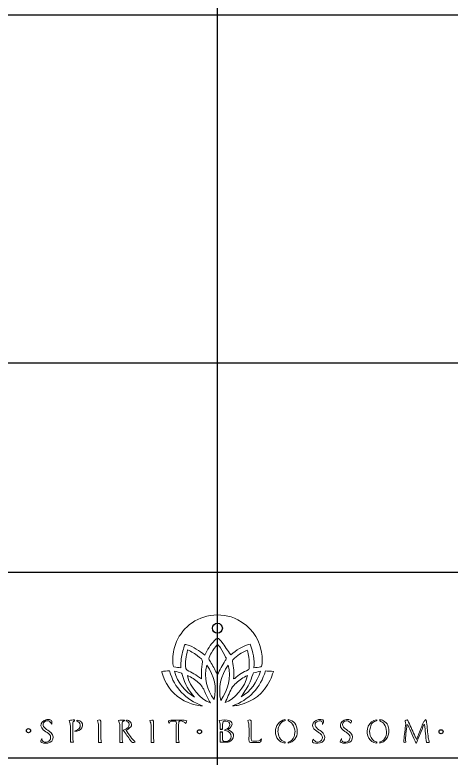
# Model space of a CAD drawing. Header units: millimetres. Extents: x -4 to 685, y -404 to 665.
# Drawn here: x 168.9 to 273.4, y -403.3 to -225.3 of the extents above; entities that cross this region are included whole.
import ezdxf

# ---------------------------------------------------------------- set-up
doc = ezdxf.new("R2010")
doc.units = ezdxf.units.MM
doc.layers.add('_U+56FE_U+5C42 1', color=7, linetype='Continuous')

# ---------------------------------------------------------------- blocks, each defined once
blk = doc.blocks.new('A$C24afffb1')
blk.add_circle((-0.1, 70.4), 11.5)
at = {"layer": '_U+56FE_U+5C42 1', "lineweight": 0}
for points, knots in [([(-29.3, 7.8), (-24.1, 21.1), (-15.7, 31.8), (-6.9, 42), (-0.6, 49.2), (0, 49.2), (6.5, 42.4), (7.9, 41), (9.4, 39.6), (10.5, 38), (17.2, 28.5), (23.7, 18.8), (30.6, 8.8), (43.5, 19.7), (57.9, 29.5), (75.6, 33.2), (82.7, 15.2), (86.4, -2.4), (84.1, -21.5), (89.4, -20.6), (94.9, -19.9), (100.2, -18.8), (101.2, -18.6), (102.3, -16.7), (102.5, -15.4), (104.5, -3.9), (103.8, 7.6), (101.3, 18.8), (94.2, 50.7), (75.9, 74.4), (47.2, 89.7), (27.1, 100.4), (5.5, 103.2), (-16.9, 99.6), (-37.3, 96.4), (-54.9, 87.6), (-70, 73.6), (-84.3, 60.4), (-94.2, 44.5), (-99.4, 25.8), (-103.4, 12), (-104.5, -2), (-102.3, -16.2), (-102.2, -17.1), (-101.2, -18.6), (-100.5, -18.8), (-95.1, -19.8), (-89.6, -20.6), (-84.9, -21.3), (-84.5, -13.8), (-84.7, -6.8), (-83.6, -0.1), (-81.9, 9.7), (-79.3, 19.3), (-77, 29), (-76.2, 32.7), (-74.2, 33.3), (-70.5, 32.1), (-55.2, 27.2), (-41.8, 18.9), (-29.3, 7.8)], [0, 0, 0, 0, 1, 1, 1, 2, 2, 2, 3, 3, 3, 4, 4, 4, 5, 5, 5, 6, 6, 6, 7, 7, 7, 8, 8, 8, 9, 9, 9, 10, 10, 10, 11, 11, 11, 12, 12, 12, 13, 13, 13, 14, 14, 14, 15, 15, 15, 16, 16, 16, 17, 17, 17, 18, 18, 18, 19, 19, 19, 20, 20, 20, 20]), ([(-29.3, 7.8), (-41.8, 18.9), (-55.2, 27.2), (-70.5, 32.1), (-74.2, 33.3), (-76.2, 32.7), (-77, 29), (-79.3, 19.3), (-81.9, 9.7), (-83.6, -0.1), (-84.7, -6.8), (-84.5, -13.8), (-84.9, -21.3), (-89.6, -20.6), (-95.1, -19.8), (-100.5, -18.8), (-101.2, -18.6), (-102.2, -17.1), (-102.3, -16.2), (-104.5, -2), (-103.4, 12), (-99.4, 25.8), (-94.2, 44.5), (-84.3, 60.4), (-70, 73.6), (-54.9, 87.6), (-37.3, 96.4), (-16.9, 99.6), (5.5, 103.2), (27.1, 100.4), (47.2, 89.7), (75.9, 74.4), (94.2, 50.7), (101.3, 18.8), (103.8, 7.6), (104.5, -3.9), (102.5, -15.4), (102.3, -16.7), (101.2, -18.6), (100.2, -18.8), (94.9, -19.9), (89.4, -20.6), (84.1, -21.5), (86.4, -2.4), (82.7, 15.2), (75.6, 33.2), (57.9, 29.5), (43.5, 19.7), (30.6, 8.8), (23.7, 18.8), (17.2, 28.5), (10.5, 38), (9.4, 39.6), (7.9, 41), (6.5, 42.4), (0, 49.2), (-0.6, 49.2), (-6.9, 42), (-15.7, 31.8), (-24.1, 21.1), (-29.3, 7.8)], [0, 0, 0, 0, 1, 1, 1, 2, 2, 2, 3, 3, 3, 4, 4, 4, 5, 5, 5, 6, 6, 6, 7, 7, 7, 8, 8, 8, 9, 9, 9, 10, 10, 10, 11, 11, 11, 12, 12, 12, 13, 13, 13, 14, 14, 14, 15, 15, 15, 16, 16, 16, 17, 17, 17, 18, 18, 18, 19, 19, 19, 20, 20, 20, 20]), ([(-36.9, -46.9), (-36.9, -43.1), (-37, -40.1), (-36.9, -37.1), (-36.6, -29.1), (-36.9, -20.9), (-35.7, -13), (-34.2, -3.1), (-33.8, -2.7), (-41.7, 3), (-42.6, 3.7), (-43.5, 4.5), (-44.3, 5.2), (-51.6, 11.5), (-59.8, 16.1), (-69, 20), (-72.5, 5.4), (-75.7, -8.5), (-72.9, -23), (-72.6, -24.3), (-71.3, -25.8), (-70.1, -26.5), (-65, -29.4), (-59.5, -31.9), (-54.5, -35), (-48.7, -38.5), (-43.2, -42.6), (-36.9, -46.9)], [0, 0, 0, 0, 1, 1, 1, 2, 2, 2, 3, 3, 3, 4, 4, 4, 5, 5, 5, 6, 6, 6, 7, 7, 7, 8, 8, 8, 9, 9, 9, 9]), ([(-36.9, -46.9), (-43.2, -42.6), (-48.7, -38.5), (-54.5, -35), (-59.5, -31.9), (-65, -29.4), (-70.1, -26.5), (-71.3, -25.8), (-72.6, -24.3), (-72.9, -23), (-75.7, -8.5), (-72.5, 5.4), (-69, 20), (-59.8, 16.1), (-51.6, 11.5), (-44.3, 5.2), (-43.5, 4.5), (-42.6, 3.7), (-41.7, 3), (-33.8, -2.7), (-34.2, -3.1), (-35.7, -13), (-36.9, -20.9), (-36.6, -29.1), (-36.9, -37.1), (-37, -40.1), (-36.9, -43.1), (-36.9, -46.9)], [0, 0, 0, 0, 1, 1, 1, 2, 2, 2, 3, 3, 3, 4, 4, 4, 5, 5, 5, 6, 6, 6, 7, 7, 7, 8, 8, 8, 9, 9, 9, 9]), ([(-0.1, -36.6), (5.6, -26.5), (11.4, -15.3), (18.1, -4.6), (20.1, -1.5), (20.6, 0.7), (18.9, 3.7), (14.9, 10.9), (11, 18.1), (6.7, 25.2), (5, 28), (2.4, 30.3), (-0.2, 33.5), (-5.1, 26.5), (-9.9, 20.3), (-13.8, 13.7), (-16.5, 9.2), (-19.3, 4.2), (-19.9, -0.8), (-20.2, -3.6), (-16, -6.9), (-14.2, -10.2), (-9.2, -19.3), (-4.4, -28.6), (-0.1, -36.6)], [0, 0, 0, 0, 1, 1, 1, 2, 2, 2, 3, 3, 3, 4, 4, 4, 5, 5, 5, 6, 6, 6, 7, 7, 7, 8, 8, 8, 8]), ([(-0.1, -36.6), (-4.4, -28.6), (-9.2, -19.3), (-14.2, -10.2), (-16, -6.9), (-20.2, -3.6), (-19.9, -0.8), (-19.3, 4.2), (-16.5, 9.2), (-13.8, 13.7), (-9.9, 20.3), (-5.1, 26.5), (-0.2, 33.5), (2.4, 30.3), (5, 28), (6.7, 25.2), (11, 18.1), (14.9, 10.9), (18.9, 3.7), (20.6, 0.7), (20.1, -1.5), (18.1, -4.6), (11.4, -15.3), (5.6, -26.5), (-0.1, -36.6)], [0, 0, 0, 0, 1, 1, 1, 2, 2, 2, 3, 3, 3, 4, 4, 4, 5, 5, 5, 6, 6, 6, 7, 7, 7, 8, 8, 8, 8]), ([(37.4, -46.5), (38.3, -46.2), (39.2, -46.1), (39.8, -45.6), (49, -37.1), (59.6, -31), (71.1, -26.2), (72.1, -25.8), (73, -23.9), (73, -22.7), (73.1, -14), (73.3, -5.3), (72.6, 3.4), (72.2, 8.8), (70.3, 14), (68.9, 19.7), (55.6, 14.5), (45, 6.8), (35.7, -2.7), (34.9, -3.6), (34.3, -5.4), (34.6, -6.6), (37.5, -19.7), (38.9, -32.9), (37.4, -46.5)], [0, 0, 0, 0, 1, 1, 1, 2, 2, 2, 3, 3, 3, 4, 4, 4, 5, 5, 5, 6, 6, 6, 7, 7, 7, 8, 8, 8, 8]), ([(37.4, -46.5), (38.9, -32.9), (37.5, -19.7), (34.6, -6.6), (34.3, -5.4), (34.9, -3.6), (35.7, -2.7), (45, 6.8), (55.6, 14.5), (68.9, 19.7), (70.3, 14), (72.2, 8.8), (72.6, 3.4), (73.3, -5.3), (73.1, -14), (73, -22.7), (73, -23.9), (72.1, -25.8), (71.1, -26.2), (59.6, -31), (49, -37.1), (39.8, -45.6), (39.2, -46.1), (38.3, -46.2), (37.4, -46.5)], [0, 0, 0, 0, 1, 1, 1, 2, 2, 2, 3, 3, 3, 4, 4, 4, 5, 5, 5, 6, 6, 6, 7, 7, 7, 8, 8, 8, 8]), ([(-24.7, -15.1), (-31.4, -45.3), (-24.8, -71.2), (-7.7, -94.8), (-0.9, -66.1), (-7.5, -40.2), (-24.7, -15.1)], [0, 0, 0, 0, 1, 1, 1, 2, 2, 2, 2]), ([(-24.7, -15.1), (-7.5, -40.2), (-0.9, -66.1), (-7.7, -94.8), (-24.8, -71.2), (-31.4, -45.3), (-24.7, -15.1)], [0, 0, 0, 0, 1, 1, 1, 2, 2, 2, 2]), ([(7.6, -96.9), (24.9, -71.4), (31.6, -45.3), (25, -14.9), (7.3, -40.1), (1.2, -66.5), (7.6, -96.9)], [0, 0, 0, 0, 1, 1, 1, 2, 2, 2, 2]), ([(7.6, -96.9), (1.2, -66.5), (7.3, -40.1), (25, -14.9), (31.6, -45.3), (24.9, -71.4), (7.6, -96.9)], [0, 0, 0, 0, 1, 1, 1, 2, 2, 2, 2]), ([(-128.8, -29.4), (-122.9, -29), (-117, -28.6), (-110.8, -28.3), (-99.2, -68.3), (-73.4, -94.6), (-34.9, -109), (-46.3, -108.7), (-57.2, -106.2), (-67.5, -101.7), (-92.5, -91), (-111.1, -73.6), (-122.3, -48.8), (-124.9, -43.2), (-126.7, -37.2), (-128.8, -31.4), (-128.8, -30.7), (-128.8, -30), (-128.8, -29.4)], [0, 0, 0, 0, 1, 1, 1, 2, 2, 2, 3, 3, 3, 4, 4, 4, 5, 5, 5, 6, 6, 6, 6]), ([(-52.7, -89.4), (-65.6, -74.5), (-76.1, -58.4), (-80.5, -38.8), (-80.9, -36.8), (-81.7, -33.9), (-83.1, -33.4), (-88.1, -31.5), (-93.3, -30.5), (-99.5, -28.9), (-91.3, -55.9), (-76, -75.8), (-52.7, -89.4)], [0, 0, 0, 0, 1, 1, 1, 2, 2, 2, 3, 3, 3, 4, 4, 4, 4]), ([(-52.7, -89.4), (-76, -75.8), (-91.3, -55.9), (-99.5, -28.9), (-93.3, -30.5), (-88.1, -31.5), (-83.1, -33.4), (-81.7, -33.9), (-80.9, -36.8), (-80.5, -38.8), (-76.1, -58.4), (-65.6, -74.5), (-52.7, -89.4)], [0, 0, 0, 0, 1, 1, 1, 2, 2, 2, 3, 3, 3, 4, 4, 4, 4]), ([(129.2, -30.4), (126.8, -36.8), (125, -43.5), (122, -49.7), (107.2, -80.6), (82.7, -99.7), (49.3, -107.3), (44.7, -108.4), (40, -108.8), (35, -108.9), (53.5, -102.6), (69.3, -92.2), (82.8, -78.2), (96.3, -64.2), (105.3, -47.8), (110.7, -28.4), (116.7, -28.7), (123, -29), (129.2, -29.4), (129.2, -29.7), (129.2, -30), (129.2, -30.4)], [0, 0, 0, 0, 1, 1, 1, 2, 2, 2, 3, 3, 3, 4, 4, 4, 5, 5, 5, 6, 6, 6, 7, 7, 7, 7]), ([(99.6, -28.8), (93.3, -30.5), (88.4, -31.6), (83.6, -33.1), (82.6, -33.4), (81.9, -35.3), (81.4, -36.5), (78.7, -43.9), (77, -51.8), (73.3, -58.6), (67.6, -69.2), (60.7, -79), (54.8, -88.4), (76.6, -75.3), (91.3, -55.5), (99.6, -28.8)], [0, 0, 0, 0, 1, 1, 1, 2, 2, 2, 3, 3, 3, 4, 4, 4, 5, 5, 5, 5]), ([(99.6, -28.8), (91.3, -55.5), (76.6, -75.3), (54.8, -88.4), (60.7, -79), (67.6, -69.2), (73.3, -58.6), (77, -51.8), (78.7, -43.9), (81.4, -36.5), (81.9, -35.3), (82.6, -33.4), (83.6, -33.1), (88.4, -31.6), (93.3, -30.5), (99.6, -28.8)], [0, 0, 0, 0, 1, 1, 1, 2, 2, 2, 3, 3, 3, 4, 4, 4, 5, 5, 5, 5]), ([(-16.4, -102.4), (-20.6, -94.3), (-26, -86.1), (-29.1, -77.1), (-32.3, -68.2), (-37.3, -61.3), (-44.2, -55.4), (-51.7, -48.8), (-59.8, -43), (-69.5, -39), (-63.9, -65.6), (-39.1, -94.1), (-16.4, -102.4)], [0, 0, 0, 0, 1, 1, 1, 2, 2, 2, 3, 3, 3, 4, 4, 4, 4]), ([(-16.4, -102.4), (-39.1, -94.1), (-63.9, -65.6), (-69.5, -39), (-59.8, -43), (-51.7, -48.8), (-44.2, -55.4), (-37.3, -61.3), (-32.3, -68.2), (-29.1, -77.1), (-26, -86.1), (-20.6, -94.3), (-16.4, -102.4)], [0, 0, 0, 0, 1, 1, 1, 2, 2, 2, 3, 3, 3, 4, 4, 4, 4]), ([(17.8, -101.7), (38.3, -94.7), (64.6, -65.3), (69.3, -39), (59.5, -43.3), (50.9, -49.1), (43.4, -56.3), (39.5, -60.1), (35.2, -64), (32.8, -68.7), (27.2, -79.6), (22.6, -91.1), (17.8, -101.7)], [0, 0, 0, 0, 1, 1, 1, 2, 2, 2, 3, 3, 3, 4, 4, 4, 4]), ([(17.8, -101.7), (22.6, -91.1), (27.2, -79.6), (32.8, -68.7), (35.2, -64), (39.5, -60.1), (43.4, -56.3), (50.9, -49.1), (59.5, -43.3), (69.3, -39), (64.6, -65.3), (38.3, -94.7), (17.8, -101.7)], [0, 0, 0, 0, 1, 1, 1, 2, 2, 2, 3, 3, 3, 4, 4, 4, 4])]:
    blk.add_open_spline(points, degree=3, knots=knots, dxfattribs=at)
blk = doc.blocks.new('A$Caffaf2af')
for p, q in [((96.4, 45.3), (96.4, 47.5)), ((101.6, 44.9), (101.6, 47.1)), ((196.5, 45.3), (196.5, 47.1)), ((200.7, 44.7), (200.7, 46.9)), ((518.5, 48), (518.5, 45.7)), ((525.1, 48.1), (525.1, 45.5)), ((702.2, 47.9), (702.2, 45.6)), ((708.8, 48.1), (708.8, 45.4)), ((389, 28.6), (393.6, 28.6)), ((389, 23.4), (393.6, 23.4)), ((518.5, 3.3), (518.5, 1)), ((525.1, 3.1), (525.1, 1)), ((702.2, 3.4), (702.2, 0.8)), ((708.8, 3.2), (708.8, 0.9))]:
    blk.add_line(p, q)
for centre in [(4.1, 25.8), (347.3, 23.7), (832, 23.7)]:
    blk.add_circle(centre, 4.11)
at = {"layer": '_U+56FE_U+5C42 1', "lineweight": 0}
for points, knots in [([(50.9, 39.2), (50.7, 41.8), (51.5, 45.3), (50.2, 46.5), (46, 50.3), (35.8, 48), (31.6, 43.1), (27.5, 38.3), (28.3, 32.3), (33.9, 27.5), (37.1, 24.8), (40.7, 22.7), (44, 20.3), (47.9, 17.4), (49.5, 13.8), (48, 9), (46.6, 4.9), (43.4, 3.1), (39.3, 3), (34.9, 2.8), (31.1, 3.7), (31.1, 9.9), (27.4, 3.3), (28, 2), (34.3, 1), (35.3, 0.9), (36.3, 0.8), (37.3, 0.8), (46, 0.5), (50.8, 3), (52.7, 8.8), (54.7, 15.1), (52.4, 20), (45.4, 25), (42.1, 27.2), (38.9, 29.6), (36, 32.3), (33.4, 34.7), (32.4, 37.9), (34.5, 41.3), (36.8, 45.1), (40.6, 46.7), (44.7, 45.5), (46.8, 44.8), (48.3, 42), (50.9, 39.2)], [0, 0, 0, 0, 1, 1, 1, 2, 2, 2, 3, 3, 3, 4, 4, 4, 5, 5, 5, 6, 6, 6, 7, 7, 7, 8, 8, 8, 9, 9, 9, 10, 10, 10, 11, 11, 11, 12, 12, 12, 13, 13, 13, 14, 14, 14, 15, 15, 15, 15]), ([(50.9, 39.2), (48.3, 42), (46.8, 44.8), (44.7, 45.5), (40.6, 46.7), (36.8, 45.1), (34.5, 41.3), (32.4, 37.9), (33.4, 34.7), (36, 32.3), (38.9, 29.6), (42.1, 27.2), (45.4, 25), (52.4, 20), (54.7, 15.1), (52.7, 8.8), (50.8, 3), (46, 0.5), (37.3, 0.8), (36.3, 0.8), (35.3, 0.9), (34.3, 1), (28, 2), (27.4, 3.3), (31.1, 9.9), (31.1, 3.7), (34.9, 2.8), (39.3, 3), (43.4, 3.1), (46.6, 4.9), (48, 9), (49.5, 13.8), (47.9, 17.4), (44, 20.3), (40.7, 22.7), (37.1, 24.8), (33.9, 27.5), (28.3, 32.3), (27.5, 38.3), (31.6, 43.1), (35.8, 48), (46, 50.3), (50.2, 46.5), (51.5, 45.3), (50.7, 41.8), (50.9, 39.2)], [0, 0, 0, 0, 1, 1, 1, 2, 2, 2, 3, 3, 3, 4, 4, 4, 5, 5, 5, 6, 6, 6, 7, 7, 7, 8, 8, 8, 9, 9, 9, 10, 10, 10, 11, 11, 11, 12, 12, 12, 13, 13, 13, 14, 14, 14, 15, 15, 15, 15]), ([(96.4, 45.3), (95.9, 45.2), (95.4, 45), (94.9, 44.8), (93.9, 44.3), (93, 42.5), (93, 41.3), (92.8, 30.1), (92.8, 18.9), (93, 7.7), (93, 6.1), (94, 4.4), (94.6, 2.5), (92.7, 2.5), (90.8, 2.5), (88.2, 2.5), (88.2, 11.5), (88.2, 20.4), (88.2, 29.4), (88.2, 32.2), (88.5, 35.1), (88.1, 37.8), (87.7, 40.5), (86.6, 43), (85.6, 46.2), (89, 46.8), (92.7, 47.5), (96.4, 47.5)], [1.90625, 1.90625, 1.90625, 1.90625, 2, 2, 2, 3, 3, 3, 4, 4, 4, 5, 5, 5, 6, 6, 6, 7, 7, 7, 8, 8, 8, 9, 9, 9, 9.517276, 9.517276, 9.517276, 9.517276]), ([(96.4, 47.5), (92.7, 47.5), (89, 46.8), (85.6, 46.2), (86.6, 43), (87.7, 40.5), (88.1, 37.8), (88.5, 35.1), (88.2, 32.2), (88.2, 29.4), (88.2, 20.4), (88.2, 11.5), (88.2, 2.5), (90.8, 2.5), (92.7, 2.5), (94.6, 2.5), (94, 4.4), (93, 6.1), (93, 7.7), (92.8, 18.9), (92.8, 30.1), (93, 41.3), (93, 42.5), (93.9, 44.3), (94.9, 44.8), (95.4, 45), (95.9, 45.2), (96.4, 45.3)], [2.482724, 2.482724, 2.482724, 2.482724, 3, 3, 3, 4, 4, 4, 5, 5, 5, 6, 6, 6, 7, 7, 7, 8, 8, 8, 9, 9, 9, 10, 10, 10, 10.09375, 10.09375, 10.09375, 10.09375]), ([(96.6, 25.1), (102.3, 23.8), (108.6, 26.8), (111.3, 31.6), (114.2, 36.8), (112.4, 43), (107, 45.4), (105.2, 46.2), (103.4, 46.7), (101.6, 47.1)], [0, 0, 0, 0, 1, 1, 1, 2, 2, 2, 2.246992, 2.246992, 2.246992, 2.246992]), ([(101.6, 47.1), (103.4, 46.7), (105.2, 46.2), (107, 45.4), (112.4, 43), (114.2, 36.8), (111.3, 31.6), (108.6, 26.8), (102.3, 23.8), (96.6, 25.1)], [9.753008, 9.753008, 9.753008, 9.753008, 10, 10, 10, 11, 11, 11, 12, 12, 12, 12]), ([(96.6, 25.1), (106, 28.9), (108.3, 31.6), (107.7, 37.5), (107.3, 40.9), (104.7, 43.7), (101.6, 44.9)], [0, 0, 0, 0, 1, 1, 1, 1.59375, 1.59375, 1.59375, 1.59375]), ([(101.6, 44.9), (104.7, 43.7), (107.3, 40.9), (107.7, 37.5), (108.3, 31.6), (106, 28.9), (96.6, 25.1)], [10.40625, 10.40625, 10.40625, 10.40625, 11, 11, 11, 12, 12, 12, 12]), ([(142.7, 46.1), (143.4, 42.7), (144.6, 39.6), (144.7, 36.5), (145, 27.5), (144.8, 18.5), (144.8, 9.4), (144.8, 7.1), (144.8, 4.7), (144.8, 2), (147.4, 2.2), (149, 2.3), (150.3, 2.4), (149.9, 5.5), (149.4, 8.1), (149.4, 10.7), (149.3, 20.8), (149.4, 31), (149.4, 41.2), (149.4, 47.8), (148.1, 48.6), (142.7, 46.1)], [0, 0, 0, 0, 1, 1, 1, 2, 2, 2, 3, 3, 3, 4, 4, 4, 5, 5, 5, 6, 6, 6, 7, 7, 7, 7]), ([(142.7, 46.1), (148.1, 48.6), (149.4, 47.8), (149.4, 41.2), (149.4, 31), (149.3, 20.8), (149.4, 10.7), (149.4, 8.1), (149.9, 5.5), (150.3, 2.4), (149, 2.3), (147.4, 2.2), (144.8, 2), (144.8, 4.7), (144.8, 7.1), (144.8, 9.4), (144.8, 18.5), (145, 27.5), (144.7, 36.5), (144.6, 39.6), (143.4, 42.7), (142.7, 46.1)], [0, 0, 0, 0, 1, 1, 1, 2, 2, 2, 3, 3, 3, 4, 4, 4, 5, 5, 5, 6, 6, 6, 7, 7, 7, 7]), ([(196.5, 47.1), (192.5, 47.1), (188.5, 46.7), (184.8, 46.6), (185.8, 43.2), (186.9, 40.9), (187.2, 38.6), (187.6, 35.6), (187.3, 32.6), (187.3, 29.7), (187.3, 20.6), (187.3, 11.4), (187.3, 2), (189.7, 2.2), (191.5, 2.3), (193.4, 2.3), (192.9, 4.2), (192, 5.7), (192, 7.2), (191.9, 18.7), (191.9, 30.3), (192, 41.8), (192, 42.9), (193.2, 44.5), (194.3, 44.9), (195, 45.2), (195.7, 45.3), (196.5, 45.3)], [5.334956, 5.334956, 5.334956, 5.334956, 6, 6, 6, 7, 7, 7, 8, 8, 8, 9, 9, 9, 10, 10, 10, 11, 11, 11, 12, 12, 12, 13, 13, 13, 13.1875, 13.1875, 13.1875, 13.1875]), ([(196.5, 45.3), (195.7, 45.3), (195, 45.2), (194.3, 44.9), (193.2, 44.5), (192, 42.9), (192, 41.8), (191.9, 30.3), (191.9, 18.7), (192, 7.2), (192, 5.7), (192.9, 4.2), (193.4, 2.3), (191.5, 2.3), (189.7, 2.2), (187.3, 2), (187.3, 11.4), (187.3, 20.6), (187.3, 29.7), (187.3, 32.6), (187.6, 35.6), (187.2, 38.6), (186.9, 40.9), (185.8, 43.2), (184.8, 46.6), (188.5, 46.7), (192.5, 47.1), (196.5, 47.1)], [4.8125, 4.8125, 4.8125, 4.8125, 5, 5, 5, 6, 6, 6, 7, 7, 7, 8, 8, 8, 9, 9, 9, 10, 10, 10, 11, 11, 11, 12, 12, 12, 12.665044, 12.665044, 12.665044, 12.665044]), ([(218.4, 2.5), (215.1, 6.3), (211.8, 9.9), (208.8, 13.9), (205.7, 17.9), (203, 22.2), (200.1, 26.4), (202.9, 28.3), (205.1, 29.7), (207.1, 31.3), (210.2, 33.8), (212.1, 37.5), (210.3, 40.9), (208.8, 43.5), (205.5, 46.4), (202.7, 46.8), (202, 46.8), (201.4, 46.9), (200.7, 46.9)], [0, 0, 0, 0, 1, 1, 1, 2, 2, 2, 3, 3, 3, 4, 4, 4, 5, 5, 5, 5.106121, 5.106121, 5.106121, 5.106121]), ([(200.7, 46.9), (201.4, 46.9), (202, 46.8), (202.7, 46.8), (205.5, 46.4), (208.8, 43.5), (210.3, 40.9), (212.1, 37.5), (210.2, 33.8), (207.1, 31.3), (205.1, 29.7), (202.9, 28.3), (200.1, 26.4), (203, 22.2), (205.7, 17.9), (208.8, 13.9), (211.8, 9.9), (215.1, 6.3), (218.4, 2.5)], [12.893879, 12.893879, 12.893879, 12.893879, 13, 13, 13, 14, 14, 14, 15, 15, 15, 16, 16, 16, 17, 17, 17, 18, 18, 18, 18]), ([(247.9, 46.1), (248.8, 43.1), (249.9, 40.5), (250.3, 37.9), (250.6, 35), (250.3, 32), (250.3, 29.1), (250.3, 20.1), (250.3, 11.2), (250.3, 2), (252.8, 2.2), (254.6, 2.2), (255.9, 2.3), (255.5, 5.8), (255, 9), (255, 12.1), (254.8, 21.8), (254.9, 31.5), (254.9, 41.1), (254.9, 47.9), (254.1, 48.4), (247.9, 46.1)], [0, 0, 0, 0, 1, 1, 1, 2, 2, 2, 3, 3, 3, 4, 4, 4, 5, 5, 5, 6, 6, 6, 7, 7, 7, 7]), ([(247.9, 46.1), (254.1, 48.4), (254.9, 47.9), (254.9, 41.1), (254.9, 31.5), (254.8, 21.8), (255, 12.1), (255, 9), (255.5, 5.8), (255.9, 2.3), (254.6, 2.2), (252.8, 2.2), (250.3, 2), (250.3, 11.2), (250.3, 20.1), (250.3, 29.1), (250.3, 32), (250.6, 35), (250.3, 37.9), (249.9, 40.5), (248.8, 43.1), (247.9, 46.1)], [0, 0, 0, 0, 1, 1, 1, 2, 2, 2, 3, 3, 3, 4, 4, 4, 5, 5, 5, 6, 6, 6, 7, 7, 7, 7]), ([(306.7, 2.3), (306.2, 4.5), (305.4, 6.2), (305.4, 7.9), (305.3, 19.1), (305.3, 30.3), (305.5, 41.5), (305.5, 42.6), (306.4, 44.4), (307.4, 44.9), (310.6, 46.4), (317.8, 43.7), (320, 40), (320.6, 42.1), (321.1, 43.7), (321.7, 45.9), (319.6, 46.3), (317.9, 47), (316.2, 47), (307.4, 47.1), (298.6, 47.2), (289.8, 47), (288.1, 47), (285.5, 46.4), (285.1, 45.4), (284.6, 44), (285.8, 42), (286.3, 40.3), (287.4, 47.4), (293, 44.1), (296.3, 45), (299.1, 45.9), (300.9, 44.4), (300.8, 41.1), (300.6, 36.5), (300.7, 31.9), (300.6, 27.3), (300.6, 18.9), (300.6, 10.6), (300.6, 2.3), (303, 2.3), (304.6, 2.3), (306.7, 2.3)], [0, 0, 0, 0, 1, 1, 1, 2, 2, 2, 3, 3, 3, 4, 4, 4, 5, 5, 5, 6, 6, 6, 7, 7, 7, 8, 8, 8, 9, 9, 9, 10, 10, 10, 11, 11, 11, 12, 12, 12, 13, 13, 13, 14, 14, 14, 14]), ([(306.7, 2.3), (304.6, 2.3), (303, 2.3), (300.6, 2.3), (300.6, 10.6), (300.6, 18.9), (300.6, 27.3), (300.7, 31.9), (300.6, 36.5), (300.8, 41.1), (300.9, 44.4), (299.1, 45.9), (296.3, 45), (293, 44.1), (287.4, 47.4), (286.3, 40.3), (285.8, 42), (284.6, 44), (285.1, 45.4), (285.5, 46.4), (288.1, 47), (289.8, 47), (298.6, 47.2), (307.4, 47.1), (316.2, 47), (317.9, 47), (319.6, 46.3), (321.7, 45.9), (321.1, 43.7), (320.6, 42.1), (320, 40), (317.8, 43.7), (310.6, 46.4), (307.4, 44.9), (306.4, 44.4), (305.5, 42.6), (305.5, 41.5), (305.3, 30.3), (305.3, 19.1), (305.4, 7.9), (305.4, 6.2), (306.2, 4.5), (306.7, 2.3)], [0, 0, 0, 0, 1, 1, 1, 2, 2, 2, 3, 3, 3, 4, 4, 4, 5, 5, 5, 6, 6, 6, 7, 7, 7, 8, 8, 8, 9, 9, 9, 10, 10, 10, 11, 11, 11, 12, 12, 12, 13, 13, 13, 14, 14, 14, 14]), ([(389, 2.5), (394.3, 2.5), (398.8, 2.5), (403.2, 2.6), (404.4, 2.6), (405.5, 3.1), (406.6, 3.5), (412, 5.4), (415.5, 10), (415.6, 15.2), (415.7, 20.5), (413.3, 23.5), (407.2, 26), (406.2, 26.4), (405.4, 27.1), (404.2, 27.8), (405.9, 29.2), (407.3, 30), (408.4, 31.2), (409.6, 32.5), (410.8, 34), (411.6, 35.6), (413.6, 39.7), (412.4, 43.8), (408.4, 45.6), (400.9, 48.8), (393.3, 47.3), (386.8, 46.2), (387.7, 42.8), (388.8, 40.1), (388.9, 37.5), (388.9, 34.5), (389, 31.5), (389, 28.6)], [0, 0, 0, 0, 1, 1, 1, 2, 2, 2, 3, 3, 3, 4, 4, 4, 5, 5, 5, 6, 6, 6, 7, 7, 7, 8, 8, 8, 9, 9, 9, 10, 10, 10, 10.25671, 10.25671, 10.25671, 10.25671]), ([(389, 28.6), (389, 31.5), (388.9, 34.5), (388.9, 37.5), (388.8, 40.1), (387.7, 42.8), (386.8, 46.2), (393.3, 47.3), (400.9, 48.8), (408.4, 45.6), (412.4, 43.8), (413.6, 39.7), (411.6, 35.6), (410.8, 34), (409.6, 32.5), (408.4, 31.2), (407.3, 30), (405.9, 29.2), (404.2, 27.8), (405.4, 27.1), (406.2, 26.4), (407.2, 26), (413.3, 23.5), (415.7, 20.5), (415.6, 15.2), (415.5, 10), (412, 5.4), (406.6, 3.5), (405.5, 3.1), (404.4, 2.6), (403.2, 2.6), (398.8, 2.5), (394.3, 2.5), (389, 2.5)], [0.74329, 0.74329, 0.74329, 0.74329, 1, 1, 1, 2, 2, 2, 3, 3, 3, 4, 4, 4, 5, 5, 5, 6, 6, 6, 7, 7, 7, 8, 8, 8, 9, 9, 9, 10, 10, 10, 11, 11, 11, 11]), ([(396.9, 26.7), (399.6, 28), (401.1, 28.5), (402.5, 29.3), (406.6, 31.6), (408.9, 36.9), (407.4, 40.6), (406.2, 43.9), (401.3, 46.1), (396.9, 44.9), (395.6, 44.5), (393.8, 42.7), (393.8, 41.5), (393.7, 37.2), (393.6, 32.9), (393.6, 28.6)], [0, 0, 0, 0, 1, 1, 1, 2, 2, 2, 3, 3, 3, 4, 4, 4, 4.388659, 4.388659, 4.388659, 4.388659]), ([(444.3, 46.1), (445.2, 42.8), (446.4, 40.2), (446.4, 37.5), (446.7, 27.5), (446.7, 17.5), (446.5, 7.4), (446.4, 3.3), (447.9, 1.8), (452, 2.1), (456, 2.3), (460, 2.1), (464, 2.1), (469.9, 2.1), (470.9, 3.1), (471.7, 9.3), (466.7, 5.2), (466.7, 5.3), (456.7, 4.5), (452.6, 4.1), (451, 5.3), (451, 9.6), (451.3, 20.2), (451.1, 30.9), (451.1, 41.6), (451.1, 47.9), (449.8, 48.5), (444.3, 46.1)], [0, 0, 0, 0, 1, 1, 1, 2, 2, 2, 3, 3, 3, 4, 4, 4, 5, 5, 5, 6, 6, 6, 7, 7, 7, 8, 8, 8, 9, 9, 9, 9]), ([(444.3, 46.1), (449.8, 48.5), (451.1, 47.9), (451.1, 41.6), (451.1, 30.9), (451.3, 20.2), (451, 9.6), (451, 5.3), (452.6, 4.1), (456.7, 4.5), (466.7, 5.3), (466.7, 5.2), (471.7, 9.3), (470.9, 3.1), (469.9, 2.1), (464, 2.1), (460, 2.1), (456, 2.3), (452, 2.1), (447.9, 1.8), (446.4, 3.3), (446.5, 7.4), (446.7, 17.5), (446.7, 27.5), (446.4, 37.5), (446.4, 40.2), (445.2, 42.8), (444.3, 46.1)], [0, 0, 0, 0, 1, 1, 1, 2, 2, 2, 3, 3, 3, 4, 4, 4, 5, 5, 5, 6, 6, 6, 7, 7, 7, 8, 8, 8, 9, 9, 9, 9]), ([(518.5, 48), (507.8, 46.1), (499.5, 35.9), (499.6, 24.1), (499.8, 11.1), (507.1, 2.4), (518.5, 1)], [1.086939, 1.086939, 1.086939, 1.086939, 2, 2, 2, 2.901991, 2.901991, 2.901991, 2.901991]), ([(518.5, 1), (507.1, 2.4), (499.8, 11.1), (499.6, 24.1), (499.5, 35.9), (507.8, 46.1), (518.5, 48)], [1.098009, 1.098009, 1.098009, 1.098009, 2, 2, 2, 2.913061, 2.913061, 2.913061, 2.913061]), ([(518.5, 45.7), (514, 44.9), (509.8, 42), (507.5, 37.1), (503.5, 28.7), (503.7, 20.2), (507.7, 11.9), (509.9, 7.4), (513.9, 4.4), (518.5, 3.3)], [2.554472, 2.554472, 2.554472, 2.554472, 3, 3, 3, 4, 4, 4, 4.729709, 4.729709, 4.729709, 4.729709]), ([(538.7, 23.2), (539, 23.3), (539.2, 23.4), (539.5, 23.6), (537.7, 28.8), (536.8, 34.5), (533.8, 39), (531.6, 42.5), (528.4, 44.6), (525.1, 45.5)], [0, 0, 0, 0, 1, 1, 1, 2, 2, 2, 2.338737, 2.338737, 2.338737, 2.338737]), ([(575.3, 8.5), (572.4, 3.3), (573, 1.8), (579.9, 1), (581.4, 0.8), (582.9, 0.8), (584.4, 0.8), (591.5, 0.8), (596.2, 3.6), (597.9, 8.7), (599.7, 14.6), (597.6, 20), (591.8, 24.1), (588.3, 26.6), (584.5, 28.8), (581.7, 32), (580, 34), (578.5, 38.2), (579.5, 40.2), (580.8, 42.7), (584.4, 44.8), (587.4, 45.6), (592.4, 47.1), (594, 43.4), (594.2, 38.4), (598.1, 45.7), (597.3, 47.3), (590.4, 48.2), (584.2, 48.9), (577.5, 45.7), (575.3, 40.7), (572.9, 35.6), (574.5, 30.9), (580.4, 26.2), (582.2, 24.8), (584.3, 23.8), (586.2, 22.4), (588.1, 20.9), (590.3, 19.5), (591.8, 17.6), (594.4, 14.2), (594.2, 10.4), (592.1, 6.9), (589.7, 3.1), (585.6, 2.1), (581.6, 3.4), (579.2, 4.1), (577.5, 6.7), (575.3, 8.5)], [0, 0, 0, 0, 1, 1, 1, 2, 2, 2, 3, 3, 3, 4, 4, 4, 5, 5, 5, 6, 6, 6, 7, 7, 7, 8, 8, 8, 9, 9, 9, 10, 10, 10, 11, 11, 11, 12, 12, 12, 13, 13, 13, 14, 14, 14, 15, 15, 15, 16, 16, 16, 16]), ([(575.3, 8.5), (577.5, 6.7), (579.2, 4.1), (581.6, 3.4), (585.6, 2.1), (589.7, 3.1), (592.1, 6.9), (594.2, 10.4), (594.4, 14.2), (591.8, 17.6), (590.3, 19.5), (588.1, 20.9), (586.2, 22.4), (584.3, 23.8), (582.2, 24.8), (580.4, 26.2), (574.5, 30.9), (572.9, 35.6), (575.3, 40.7), (577.5, 45.7), (584.2, 48.9), (590.4, 48.2), (597.3, 47.3), (598.1, 45.7), (594.2, 38.4), (594, 43.4), (592.4, 47.1), (587.4, 45.6), (584.4, 44.8), (580.8, 42.7), (579.5, 40.2), (578.5, 38.2), (580, 34), (581.7, 32), (584.5, 28.8), (588.3, 26.6), (591.8, 24.1), (597.6, 20), (599.7, 14.6), (597.9, 8.7), (596.2, 3.6), (591.5, 0.8), (584.4, 0.8), (582.9, 0.8), (581.4, 0.8), (579.9, 1), (573, 1.8), (572.4, 3.3), (575.3, 8.5)], [0, 0, 0, 0, 1, 1, 1, 2, 2, 2, 3, 3, 3, 4, 4, 4, 5, 5, 5, 6, 6, 6, 7, 7, 7, 8, 8, 8, 9, 9, 9, 10, 10, 10, 11, 11, 11, 12, 12, 12, 13, 13, 13, 14, 14, 14, 15, 15, 15, 16, 16, 16, 16]), ([(632.3, 10.1), (627.8, 3.7), (628.5, 2), (635.1, 1), (636.7, 0.8), (638.4, 0.8), (640.1, 0.8), (647.5, 0.8), (652, 3.6), (653.7, 9.2), (655.4, 14.6), (653.1, 20.1), (647.5, 24.1), (644.2, 26.4), (640.9, 28.6), (637.9, 31.2), (635.1, 33.7), (633, 36.7), (635, 40.8), (636.9, 44.7), (640.4, 46.5), (644.4, 45.6), (646.9, 45), (648.9, 42.4), (651, 40.8), (653.5, 45.7), (653, 46.9), (646.7, 48), (640.5, 49.1), (633.3, 45.9), (631, 41), (628.5, 35.8), (630.2, 30.8), (636.3, 26.1), (637.8, 24.9), (639.6, 23.9), (641.2, 22.7), (643.2, 21.2), (645.3, 19.9), (647, 18.2), (650.2, 14.8), (650, 10.9), (647.9, 7.2), (645.6, 3.2), (641.7, 2.7), (637.5, 3.1), (633.2, 3.4), (632, 5.9), (632.3, 10.1)], [0, 0, 0, 0, 1, 1, 1, 2, 2, 2, 3, 3, 3, 4, 4, 4, 5, 5, 5, 6, 6, 6, 7, 7, 7, 8, 8, 8, 9, 9, 9, 10, 10, 10, 11, 11, 11, 12, 12, 12, 13, 13, 13, 14, 14, 14, 15, 15, 15, 16, 16, 16, 16]), ([(632.3, 10.1), (632, 5.9), (633.2, 3.4), (637.5, 3.1), (641.7, 2.7), (645.6, 3.2), (647.9, 7.2), (650, 10.9), (650.2, 14.8), (647, 18.2), (645.3, 19.9), (643.2, 21.2), (641.2, 22.7), (639.6, 23.9), (637.8, 24.9), (636.3, 26.1), (630.2, 30.8), (628.5, 35.8), (631, 41), (633.3, 45.9), (640.5, 49.1), (646.7, 48), (653, 46.9), (653.5, 45.7), (651, 40.8), (648.9, 42.4), (646.9, 45), (644.4, 45.6), (640.4, 46.5), (636.9, 44.7), (635, 40.8), (633, 36.7), (635.1, 33.7), (637.9, 31.2), (640.9, 28.6), (644.2, 26.4), (647.5, 24.1), (653.1, 20.1), (655.4, 14.6), (653.7, 9.2), (652, 3.6), (647.5, 0.8), (640.1, 0.8), (638.4, 0.8), (636.7, 0.8), (635.1, 1), (628.5, 2), (627.8, 3.7), (632.3, 10.1)], [0, 0, 0, 0, 1, 1, 1, 2, 2, 2, 3, 3, 3, 4, 4, 4, 5, 5, 5, 6, 6, 6, 7, 7, 7, 8, 8, 8, 9, 9, 9, 10, 10, 10, 11, 11, 11, 12, 12, 12, 13, 13, 13, 14, 14, 14, 15, 15, 15, 16, 16, 16, 16]), ([(702.2, 47.9), (695.2, 46.7), (689, 42), (685.8, 34.7), (680.1, 21.9), (685.5, 6.6), (697.3, 2.1), (698.9, 1.5), (700.6, 1.1), (702.2, 0.8)], [1.393053, 1.393053, 1.393053, 1.393053, 2, 2, 2, 3, 3, 3, 3.109556, 3.109556, 3.109556, 3.109556]), ([(702.2, 0.8), (700.6, 1.1), (698.9, 1.5), (697.3, 2.1), (685.5, 6.6), (680.1, 21.9), (685.8, 34.7), (689, 42), (695.2, 46.7), (702.2, 47.9)], [0.890444, 0.890444, 0.890444, 0.890444, 1, 1, 1, 2, 2, 2, 2.606947, 2.606947, 2.606947, 2.606947]), ([(702.2, 45.6), (696.5, 44.7), (692.7, 41.1), (690.8, 35.8), (689.6, 32.3), (689.1, 28.5), (688.3, 24.9)], [4.029731, 4.029731, 4.029731, 4.029731, 5, 5, 5, 6, 6, 6, 6]), ([(727.3, 26.3), (727, 33), (725, 41.2), (716.2, 45.8), (713.8, 47), (711.3, 47.8), (708.8, 48.1)], [0, 0, 0, 0, 1, 1, 1, 1.207598, 1.207598, 1.207598, 1.207598]), ([(708.8, 48.1), (711.3, 47.8), (713.8, 47), (716.2, 45.8), (725, 41.2), (727, 33), (727.3, 26.3)], [2.792402, 2.792402, 2.792402, 2.792402, 3, 3, 3, 4, 4, 4, 4]), ([(708.8, 3.2), (712.7, 3.8), (716.3, 6), (718.6, 9.5), (723.8, 17.4), (723.5, 31.5), (717.9, 39), (715.4, 42.3), (712.4, 44.6), (708.8, 45.4)], [1.569827, 1.569827, 1.569827, 1.569827, 2, 2, 2, 3, 3, 3, 3.659349, 3.659349, 3.659349, 3.659349]), ([(782.7, 8.3), (781.4, 10.9), (780.6, 12.3), (780, 13.7), (775.6, 23.4), (771.2, 33.2), (766.8, 42.9), (764.4, 48.3), (763.5, 48.5), (759.6, 45.7), (760.2, 43.3), (761.1, 41.4), (760.9, 39.6), (759.8, 28.6), (758.4, 17.7), (757.2, 6.7), (756.8, 2), (757.2, 1.8), (761.1, 2.7), (759.4, 14.7), (763, 26), (763.5, 37.6), (764, 37.6), (764.5, 37.6), (765, 37.7), (770.4, 25.6), (775.8, 13.4), (781.9, 0), (787.4, 13.6), (792.5, 25.9), (797.5, 38.3), (797.9, 38.2), (798.4, 38.1), (798.8, 38.1), (800.1, 26.1), (801.3, 14.2), (802.6, 2), (805.1, 2.1), (806.9, 2.2), (808.3, 2.2), (807.6, 5.5), (806.6, 8.5), (806.3, 11.4), (805, 21.9), (804, 32.4), (802.9, 42.8), (802.7, 44.2), (802.3, 45.5), (801.6, 48.4), (799.3, 45.8), (797.6, 44.5), (796.8, 42.7), (795, 39.1), (793.6, 35.2), (792, 31.4), (789.1, 24.1), (786.2, 16.9), (782.7, 8.3)], [0, 0, 0, 0, 1, 1, 1, 2, 2, 2, 3, 3, 3, 4, 4, 4, 5, 5, 5, 6, 6, 6, 7, 7, 7, 8, 8, 8, 9, 9, 9, 10, 10, 10, 11, 11, 11, 12, 12, 12, 13, 13, 13, 14, 14, 14, 15, 15, 15, 16, 16, 16, 17, 17, 17, 18, 18, 18, 19, 19, 19, 19]), ([(782.7, 8.3), (786.2, 16.9), (789.1, 24.1), (792, 31.4), (793.6, 35.2), (795, 39.1), (796.8, 42.7), (797.6, 44.5), (799.3, 45.8), (801.6, 48.4), (802.3, 45.5), (802.7, 44.2), (802.9, 42.8), (804, 32.4), (805, 21.9), (806.3, 11.4), (806.6, 8.5), (807.6, 5.5), (808.3, 2.2), (806.9, 2.2), (805.1, 2.1), (802.6, 2), (801.3, 14.2), (800.1, 26.1), (798.8, 38.1), (798.4, 38.1), (797.9, 38.2), (797.5, 38.3), (792.5, 25.9), (787.4, 13.6), (781.9, 0), (775.8, 13.4), (770.4, 25.6), (765, 37.7), (764.5, 37.6), (764, 37.6), (763.5, 37.6), (763, 26), (759.4, 14.7), (761.1, 2.7), (757.2, 1.8), (756.8, 2), (757.2, 6.7), (758.4, 17.7), (759.8, 28.6), (760.9, 39.6), (761.1, 41.4), (760.2, 43.3), (759.6, 45.7), (763.5, 48.5), (764.4, 48.3), (766.8, 42.9), (771.2, 33.2), (775.6, 23.4), (780, 13.7), (780.6, 12.3), (781.4, 10.9), (782.7, 8.3)], [0, 0, 0, 0, 1, 1, 1, 2, 2, 2, 3, 3, 3, 4, 4, 4, 5, 5, 5, 6, 6, 6, 7, 7, 7, 8, 8, 8, 9, 9, 9, 10, 10, 10, 11, 11, 11, 12, 12, 12, 13, 13, 13, 14, 14, 14, 15, 15, 15, 16, 16, 16, 17, 17, 17, 18, 18, 18, 19, 19, 19, 19]), ([(218.4, 2.5), (214.4, 1.1), (211.3, 2), (208.6, 6.3), (204.3, 13.2), (199.2, 19.7), (194.3, 26.6), (197, 27.9), (199.3, 28.7), (201.4, 29.9), (205.4, 32.4), (207.1, 37.6), (205.4, 41.5), (204.7, 42.8), (202.9, 44), (200.7, 44.7)], [0, 0, 0, 0, 1, 1, 1, 2, 2, 2, 3, 3, 3, 4, 4, 4, 4.5, 4.5, 4.5, 4.5]), ([(200.7, 44.7), (202.9, 44), (204.7, 42.8), (205.4, 41.5), (207.1, 37.6), (205.4, 32.4), (201.4, 29.9), (199.3, 28.7), (197, 27.9), (194.3, 26.6), (199.2, 19.7), (204.3, 13.2), (208.6, 6.3), (211.3, 2), (214.4, 1.1), (218.4, 2.5)], [13.5, 13.5, 13.5, 13.5, 14, 14, 14, 15, 15, 15, 16, 16, 16, 17, 17, 17, 18, 18, 18, 18]), ([(393.6, 23.4), (393.6, 18.3), (393.6, 13.2), (393.7, 8.1), (393.7, 7), (394.7, 5.2), (395.7, 4.8), (400.4, 2.8), (407.9, 5.7), (409.9, 10), (412.4, 15.5), (410.4, 21.3), (404.8, 24.1), (402.8, 25.1), (400.5, 25.6), (396.9, 26.7)], [4.544257, 4.544257, 4.544257, 4.544257, 5, 5, 5, 6, 6, 6, 7, 7, 7, 8, 8, 8, 9, 9, 9, 9]), ([(525.1, 3.1), (530.8, 4.1), (535.2, 8.2), (537.1, 14.5), (537.9, 17.3), (538.2, 20.3), (538.7, 23.2)], [5.072894, 5.072894, 5.072894, 5.072894, 6, 6, 6, 7, 7, 7, 7]), ([(688.3, 24.9), (688.7, 18.7), (689.9, 13), (694.1, 8.3), (696.4, 5.7), (699.2, 4.1), (702.2, 3.4)], [0, 0, 0, 0, 1, 1, 1, 1.331517, 1.331517, 1.331517, 1.331517])]:
    blk.add_open_spline(points, degree=3, knots=knots, dxfattribs=at)
for points in [[(543.5, 24.2), (543.3, 37.8), (536.2, 46.8), (525.1, 48.1)], [(525.1, 48.1), (536.2, 46.8), (543.3, 37.8), (543.5, 24.2)], [(389, 2.5), (389, 9.5), (389, 16.4), (389, 23.4)], [(389, 23.4), (389, 16.4), (389, 9.5), (389, 2.5)], [(543.5, 24.2), (543.7, 12.3), (535.7, 2.6), (525.1, 1)], [(525.1, 1), (535.7, 2.6), (543.7, 12.3), (543.5, 24.2)], [(727.3, 26.3), (727.4, 12.3), (719.2, 2.6), (708.8, 0.9)], [(708.8, 0.9), (719.2, 2.6), (727.4, 12.3), (727.3, 26.3)]]:
    blk.add_open_spline(points, degree=3, dxfattribs=at)

msp = doc.modelspace()

# ---------------------------------------------------------------- linework, layer by layer
for p, q in [((74.68, -225.3), (360.13, -225.3)), ((99.05, -308.66), (335.75, -308.66)), ((360.13, -358.85), (74.68, -358.85)), ((360.13, -403.33), (74.68, -403.33))]:
    msp.add_line(p, q)
msp.add_xline((217.4, 340.88), (0, 1))

# ---------------------------------------------------------------- block references
for name, p, xscale, yscale, zscale in [('A$C24afffb1', (217.41, -379.5), 0.1036277145426361, 0.1036277145426361, 0.1036277145426361), ('A$Caffaf2af', (171.66, -399.84), 0.1193671987619997, 0.1193671987619997, 0.1193671987619997)]:
    msp.add_blockref(name, p, dxfattribs=dict(xscale=xscale, yscale=yscale, zscale=zscale))

doc.saveas('drawing.dxf')
